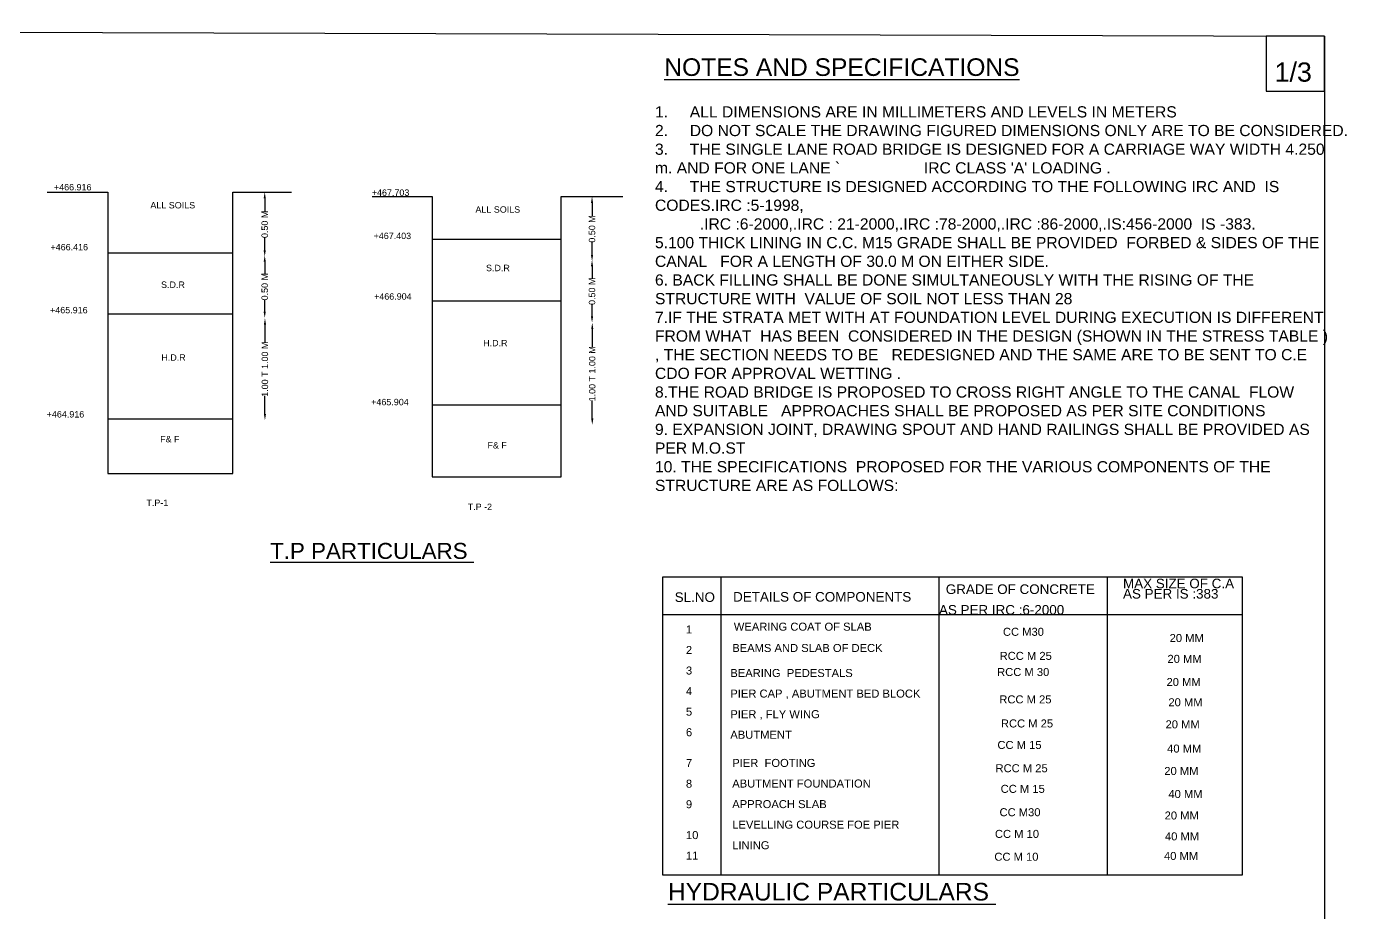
# Model space of a CAD drawing. Header units: millimetres. Extents: x 5124 to 2385548, y 2311 to 44314889.
# Drawn here: x 2381424 to 2385548, y 44312121 to 44314889 of the extents above; entities that cross this region are included whole.
import ezdxf

# ---------------------------------------------------------------- set-up
doc = ezdxf.new("R2010")
doc.units = ezdxf.units.MM
doc.header["$MEASUREMENT"] = 0
for name, color, linetype in [('DIMENSIONS', 7, 'Continuous'), ('DRAWING', 2, 'Continuous'), ('TEXT', 7, 'Continuous'), ('text1', 7, 'Continuous')]:
    doc.layers.add(name, color=color, linetype=linetype)
doc.styles.get("Standard").update_dxf_attribs({"font": 'arial.ttf', "height": 20})
doc.dimstyles.get("Standard").update_dxf_attribs({"dimtxt": 25, "dimasz": 20, "dimexe": 0.18, "dimexo": 0.0625, "dimgap": 0.09, "dimtad": 0, "dimdec": 0, "dimzin": 0, "dimdsep": 46, "dimtxsty": 'Standard', "dimcen": 0.09, "dimse1": 1, "dimse2": 1, "dimadec": 0, "dimazin": 0, "dimtfac": 1, "dimtdec": 0, "dimtofl": 0, "dimtmove": 0, "dimatfit": 3, "dimfxl": 1, "dimtolj": 1, "dimtzin": 0, "dimarcsym": 0})

# ---------------------------------------------------------------- blocks, each defined once
blk = doc.blocks.new('*D77')
at = {"layer": 'Defpoints', "color": 0, "transparency": 16777216}
for p in [(2382187, 44314371.6), (2382168.6, 44314169.3), (2382187, 44314169.3)]:
    blk.add_point(p, dxfattribs=at)
at = {"layer": 'DIMENSIONS', "color": 0, "lineweight": -2, "transparency": 16777216}
for p, q in [((2382168.6, 44314351.6), (2382168.6, 44314311.6)), ((2382168.6, 44314189.3), (2382168.6, 44314229.3))]:
    blk.add_line(p, q, dxfattribs=at)
at = {"layer": 'DIMENSIONS', "color": 0, "transparency": 16777216}
for points in [[(2382165.2, 44314351.6), (2382171.9, 44314351.6), (2382168.6, 44314371.6)], [(2382165.2, 44314189.3), (2382171.9, 44314189.3), (2382168.6, 44314169.3)]]:
    blk.add_solid(points, dxfattribs=at)
at = {"layer": 'DIMENSIONS', "color": 0, "transparency": 16777216, "insert": (2382168.6, 44314270.5), "char_height": 20, "attachment_point": 5, "rotation": 90}
blk.add_mtext('\\A1;0.50 M', dxfattribs=at)
blk = doc.blocks.new('*D78')
at = {"layer": 'Defpoints', "color": 0, "transparency": 16777216}
for p in [(2382169.3, 44314174), (2382168.6, 44313977.7), (2382169.3, 44313977.7)]:
    blk.add_point(p, dxfattribs=at)
at = {"layer": 'DIMENSIONS', "color": 0, "lineweight": -2, "transparency": 16777216}
for p, q in [((2382168.6, 44314154), (2382168.6, 44314117)), ((2382168.6, 44313997.7), (2382168.6, 44314034.7))]:
    blk.add_line(p, q, dxfattribs=at)
at = {"layer": 'DIMENSIONS', "color": 0, "transparency": 16777216}
for points in [[(2382165.2, 44314154), (2382171.9, 44314154), (2382168.6, 44314174)], [(2382165.2, 44313997.7), (2382171.9, 44313997.7), (2382168.6, 44313977.7)]]:
    blk.add_solid(points, dxfattribs=at)
at = {"layer": 'DIMENSIONS', "color": 0, "transparency": 16777216, "insert": (2382168.6, 44314075.8), "char_height": 20, "attachment_point": 5, "rotation": 90}
blk.add_mtext('\\A1;0.50 M', dxfattribs=at)
blk = doc.blocks.new('*D79')
at = {"layer": 'Defpoints', "color": 0, "transparency": 16777216}
for p in [(2382169.3, 44313977.7), (2382169.3, 44313658.5), (2382169.3, 44313658.5)]:
    blk.add_point(p, dxfattribs=at)
at = {"layer": 'DIMENSIONS', "color": 0, "lineweight": -2, "transparency": 16777216}
for p, q in [((2382169.3, 44313957.7), (2382169.3, 44313901.8)), ((2382169.3, 44313678.5), (2382169.3, 44313734.4))]:
    blk.add_line(p, q, dxfattribs=at)
at = {"layer": 'DIMENSIONS', "color": 0, "transparency": 16777216}
for points in [[(2382166, 44313957.7), (2382172.7, 44313957.7), (2382169.3, 44313977.7)], [(2382166, 44313678.5), (2382172.7, 44313678.5), (2382169.3, 44313658.5)]]:
    blk.add_solid(points, dxfattribs=at)
at = {"layer": 'DIMENSIONS', "color": 0, "transparency": 16777216, "insert": (2382169.3, 44313818.1), "char_height": 20, "attachment_point": 5, "rotation": 90}
blk.add_mtext('\\A1;1.00 T 1.00 M', dxfattribs=at)
blk = doc.blocks.new('*D82')
at = {"layer": 'Defpoints', "color": 0, "transparency": 16777216}
for p in [(2383209.5, 44314357.3), (2383191.1, 44314155), (2383209.5, 44314155)]:
    blk.add_point(p, dxfattribs=at)
at = {"layer": 'DIMENSIONS', "color": 0, "lineweight": -2, "transparency": 16777216}
for p, q in [((2383191.1, 44314337.3), (2383191.1, 44314297.3)), ((2383191.1, 44314175), (2383191.1, 44314215))]:
    blk.add_line(p, q, dxfattribs=at)
at = {"layer": 'DIMENSIONS', "color": 0, "transparency": 16777216}
for points in [[(2383187.7, 44314337.3), (2383194.4, 44314337.3), (2383191.1, 44314357.3)], [(2383187.7, 44314175), (2383194.4, 44314175), (2383191.1, 44314155)]]:
    blk.add_solid(points, dxfattribs=at)
at = {"layer": 'DIMENSIONS', "color": 0, "transparency": 16777216, "insert": (2383191.1, 44314256.1), "char_height": 20, "attachment_point": 5, "rotation": 90}
blk.add_mtext('\\A1;0.50 M', dxfattribs=at)
blk = doc.blocks.new('*D80')
at = {"layer": 'Defpoints', "color": 0, "transparency": 16777216}
for p in [(2383191.8, 44314159.7), (2383191.1, 44313963.4), (2383191.8, 44313963.4)]:
    blk.add_point(p, dxfattribs=at)
at = {"layer": 'DIMENSIONS', "color": 0, "lineweight": -2, "transparency": 16777216}
for p, q in [((2383191.1, 44314139.7), (2383191.1, 44314102.7)), ((2383191.1, 44313983.4), (2383191.1, 44314020.4))]:
    blk.add_line(p, q, dxfattribs=at)
at = {"layer": 'DIMENSIONS', "color": 0, "transparency": 16777216}
for points in [[(2383187.7, 44314139.7), (2383194.4, 44314139.7), (2383191.1, 44314159.7)], [(2383187.7, 44313983.4), (2383194.4, 44313983.4), (2383191.1, 44313963.4)]]:
    blk.add_solid(points, dxfattribs=at)
at = {"layer": 'DIMENSIONS', "color": 0, "transparency": 16777216, "insert": (2383191.1, 44314061.5), "char_height": 20, "attachment_point": 5, "rotation": 90}
blk.add_mtext('\\A1;0.50 M', dxfattribs=at)
blk = doc.blocks.new('*D81')
at = {"layer": 'Defpoints', "color": 0, "transparency": 16777216}
for p in [(2383191.8, 44313963.4), (2383191.8, 44313644.2), (2383191.8, 44313644.2)]:
    blk.add_point(p, dxfattribs=at)
at = {"layer": 'DIMENSIONS', "color": 0, "lineweight": -2, "transparency": 16777216}
for p, q in [((2383191.8, 44313943.4), (2383191.8, 44313887.5)), ((2383191.8, 44313664.2), (2383191.8, 44313720.1))]:
    blk.add_line(p, q, dxfattribs=at)
at = {"layer": 'DIMENSIONS', "color": 0, "transparency": 16777216}
for points in [[(2383188.5, 44313943.4), (2383195.2, 44313943.4), (2383191.8, 44313963.4)], [(2383188.5, 44313664.2), (2383195.2, 44313664.2), (2383191.8, 44313644.2)]]:
    blk.add_solid(points, dxfattribs=at)
at = {"layer": 'DIMENSIONS', "color": 0, "transparency": 16777216, "insert": (2383191.8, 44313803.8), "char_height": 20, "attachment_point": 5, "rotation": 90}
blk.add_mtext('\\A1;1.00 T 1.00 M', dxfattribs=at)

msp = doc.modelspace()

# ---------------------------------------------------------------- linework, layer by layer
at = {"layer": 'DIMENSIONS', "color": 0}
for points in [[(2385479.1, 44314858.4), (2385296.5, 44314858.4), (2385296.5, 44314687.1), (2385479.1, 44314687.1)], [(2383411.9, 44313169.4), (2385221.6, 44313169.4), (2385221.6, 44312237.4), (2383411.9, 44312237.4)]]:
    msp.add_lwpolyline(points, close=True, dxfattribs=at)
for points in [[(2383593.6, 44313169.4), (2383593.6, 44312237.4)], [(2384274.8, 44313169.4), (2384274.8, 44312237.4)], [(2384800.2, 44313169.4), (2384800.2, 44312237.4)], [(2383411.9, 44313051.4), (2385221.6, 44313051.4)]]:
    msp.add_lwpolyline(points, dxfattribs=at)
at = {"layer": 'DRAWING', "color": 0}
msp.add_lwpolyline([(2375415.1, 44314888.9), (2385479.1, 44314858.4), (2385479.1, 44308548.7), (2375415.1, 44308579.2)], close=True, dxfattribs=at)
for points in [[(2381488.8, 44314371.6), (2381678.6, 44314371.6), (2381678.6, 44313492.5), (2382069.2, 44313492.5), (2382069.2, 44314371.6), (2382252.4, 44314371.6)], [(2382503.8, 44314357.3), (2382691.7, 44314357.3), (2382691.7, 44313481.6), (2383094.4, 44313481.6), (2383094.4, 44314357.3), (2383287.8, 44314357.3)], [(2382691.7, 44314224), (2383094.4, 44314224)], [(2381678.6, 44314182), (2382069.2, 44314182)], [(2382691.7, 44314031.7), (2383094.4, 44314031.7)], [(2381678.6, 44313991.3), (2382069.2, 44313991.3)], [(2382691.7, 44313706.5), (2383094.4, 44313706.5)], [(2381678.6, 44313662.8), (2382069.2, 44313662.8)]]:
    msp.add_lwpolyline(points, dxfattribs=at)

# ---------------------------------------------------------------- texts
at = {"layer": 'DIMENSIONS', "color": 0}
for s, height, p in [('1/3', 60, (2385323.3, 44314716.3)), ('GRADE OF CONCRETE ', 30, (2384296.1, 44313115.9)), ('MAX SIZE OF C.A ', 30, (2384849.8, 44313133.7)), ('SL.NO ', 30, (2383449.3, 44313091.1)), ('DETAILS OF COMPONENTS ', 30, (2383631.8, 44313092.1)), ('AS PER IS :383 ', 30, (2384849.8, 44313101.6)), ('AS PER IRC :6-2000', 30, (2384274.8, 44313051.4)), ('WEARING COAT OF SLAB ', 25, (2383634, 44313001.3)), ('1 ', 25, (2383484.4, 44312992.9)), ('CC M30', 25, (2384474.7, 44312985.3)), ('20 MM', 25, (2384995.5, 44312965.9)), ('2 ', 25, (2383484.4, 44312928.6)), ('BEAMS AND SLAB OF DECK', 25, (2383629.1, 44312934.8)), ('RCC M 25', 25, (2384464.4, 44312910.1)), ('20 MM', 25, (2384988.7, 44312900.8)), ('3 ', 25, (2383484.4, 44312864.3)), ('BEARING  PEDESTALS ', 25, (2383623.1, 44312856.6)), ('RCC M 30', 25, (2384456.5, 44312859.7)), ('4 ', 25, (2383484.4, 44312800.1)), ('PIER CAP , ABUTMENT BED BLOCK ', 25, (2383623.1, 44312792.3)), ('20 MM', 25, (2384985.7, 44312828.4)), ('RCC M 25', 25, (2384463.4, 44312774.2)), ('20 MM', 25, (2384991.6, 44312765.2)), ('5 ', 25, (2383484.4, 44312735.8)), ('PIER , FLY WING ', 25, (2383623.1, 44312728)), ('6 ', 25, (2383484.4, 44312671.6)), ('RCC M 25', 25, (2384468.4, 44312699)), ('20 MM', 25, (2384982.7, 44312696.2)), ('ABUTMENT  ', 25, (2383623.1, 44312663.8)), ('CC M 15', 25, (2384457.5, 44312631.8)), ('40 MM', 25, (2384987.7, 44312620.6)), ('7 ', 25, (2383484.4, 44312575.2)), ('PIER  FOOTING  ', 25, (2383629.1, 44312575.7)), ('RCC M 25', 25, (2384451.5, 44312559.1)), ('20 MM', 25, (2384978.8, 44312550.6)), ('8 ', 25, (2383484.4, 44312510.9)), ('ABUTMENT FOUNDATION ', 25, (2383629.1, 44312511.4)), ('CC M 15', 25, (2384467.6, 44312494.7)), ('40 MM', 25, (2384991.6, 44312478.6)), ('9', 25, (2383484.4, 44312446.7)), ('APPROACH SLAB ', 25, (2383629.1, 44312447.1)), ('CC M30', 25, (2384464, 44312421.7)), ('LEVELLING COURSE FOE PIER ', 25, (2383629.1, 44312382.9)), ('20 MM', 25, (2384979.8, 44312411.5)), ('10', 25, (2383484.4, 44312350.3)), ('CC M 10', 25, (2384449.7, 44312354)), ('40 MM', 25, (2384980.8, 44312346.3)), ('LINING ', 25, (2383629.1, 44312318.6)), ('11 ', 25, (2383484.4, 44312286)), ('CC M 10', 25, (2384447.9, 44312282.7)), ('40 MM', 25, (2384977.8, 44312285.2))]:
    msp.add_text(s, height=height, dxfattribs=at).set_placement(p)
at = {"layer": 'TEXT', "color": 0}
for s, height, p in [('+466.916', 20, (2381510.1, 44314376.6)), ('ALL SOILS ', 20, (2381811.4, 44314320.3)), ('+467.703', 20, (2382503, 44314359.6)), ('ALL SOILS ', 20, (2382826.8, 44314307)), ('+467.403', 20, (2382508.6, 44314224.5)), ('+466.416', 20, (2381499.3, 44314189.4)), ('S.D.R ', 20, (2382859.9, 44314124.3)), ('S.D.R ', 20, (2381844.7, 44314072.1)), ('+466.904', 20, (2382510.2, 44314035.3)), ('+465.916', 20, (2381498, 44313992.7)), ('H.D.R ', 20, (2382851, 44313889.8)), ('H.D.R ', 20, (2381845.7, 44313844.5)), ('+465.904', 20, (2382501.1, 44313705.5)), ('+464.916', 20, (2381487.5, 44313667.2)), ('F& F ', 20, (2381841.9, 44313589.7)), ('F& F ', 20, (2382864.4, 44313570.4)), ('T.P-1 ', 20, (2381799, 44313390.9)), ('T.P -2', 20, (2382802.7, 44313378.3)), ('%%UT.P PARTICULARS ', 50, (2382185.3, 44313225.5))]:
    msp.add_text(s, height=height, dxfattribs=at).set_placement(p)
at = {"layer": 'text1', "color": 0}
for s, p in [('%%UNOTES AND SPECIFICATIONS', (2383416.8, 44314734.2)), ('%%UHYDRAULIC PARTICULARS ', (2383428, 44312158.5))]:
    msp.add_text(s, height=55, dxfattribs=at).set_placement(p)
at = {"layer": 'text1', "color": 0, "insert": (2383387.7, 44314639.5), "char_height": 35, "width": 2098.095, "attachment_point": 1}
msp.add_mtext("1.     ALL DIMENSIONS ARE IN MILLIMETERS AND LEVELS IN METERS  \\P2.     DO NOT SCALE THE DRAWING FIGURED DIMENSIONS ONLY ARE TO BE CONSIDERED. \\P3.     THE SINGLE LANE ROAD BRIDGE IS DESIGNED FOR A CARRIAGE WAY WIDTH 4.250 m. AND FOR ONE LANE `         ^IIRC CLASS 'A' LOADING . \\P4.     THE STRUCTURE IS DESIGNED ACCORDING TO THE FOLLOWING IRC AND  IS CODES.IRC :5-1998,\\P^I.IRC :6-2000,.IRC : 21-2000,.IRC :78-2000,.IRC :86-2000,.IS:456-2000  IS -383. \\P5.100 THICK LINING IN C.C. M15 GRADE SHALL BE PROVIDED  FORBED & SIDES OF THE CANAL   FOR A LENGTH OF 30.0 M ON EITHER SIDE. \\P6. BACK FILLING SHALL BE DONE SIMULTANEOUSLY WITH THE RISING OF THE STRUCTURE WITH  VALUE OF SOIL NOT LESS THAN 28  \\P7.IF THE STRATA MET WITH AT FOUNDATION LEVEL DURING EXECUTION IS DIFFERENT FROM WHAT  HAS BEEN  CONSIDERED IN THE DESIGN (SHOWN IN THE STRESS TABLE ) , THE SECTION NEEDS TO BE   REDESIGNED AND THE SAME ARE TO BE SENT TO C.E CDO FOR APPROVAL WETTING . \\P8.THE ROAD BRIDGE IS PROPOSED TO CROSS RIGHT ANGLE TO THE CANAL  FLOW  AND SUITABLE   APPROACHES SHALL BE PROPOSED AS PER SITE CONDITIONS \\P9. EXPANSION JOINT, DRAWING SPOUT AND HAND RAILINGS SHALL BE PROVIDED AS PER M.O.ST  \\P10. THE SPECIFICATIONS  PROPOSED FOR THE VARIOUS COMPONENTS OF THE STRUCTURE ARE AS FOLLOWS:", dxfattribs=at)

# ---------------------------------------------------------------- dimensions: what is measured, and where the dimension line sits
at = {"layer": 'DIMENSIONS', "color": 0}
for base, p1, p2, text, picture, middle in [((2382168.6, 44314169.3), (2382187, 44314371.6), (2382187, 44314169.3), '0.50 M', '*D77', (2382168.6, 44314270.5)), ((2383191.1, 44314155), (2383209.5, 44314357.3), (2383209.5, 44314155), '0.50 M', '*D82', (2383191.1, 44314256.1)), ((2382168.6, 44313977.7), (2382169.3, 44314174), (2382169.3, 44313977.7), '0.50 M', '*D78', (2382168.6, 44314075.8)), ((2383191.1, 44313963.4), (2383191.8, 44314159.7), (2383191.8, 44313963.4), '0.50 M', '*D80', (2383191.1, 44314061.5)), ((2382169.3, 44313658.5), (2382169.3, 44313977.7), (2382169.3, 44313658.5), '1.00 T 1.00 M', '*D79', (2382169.3, 44313818.1)), ((2383191.8, 44313644.2), (2383191.8, 44313963.4), (2383191.8, 44313644.2), '1.00 T 1.00 M', '*D81', (2383191.8, 44313803.8))]:
    dim = msp.add_linear_dim(base=base, p1=p1, p2=p2, angle=90, text=text, dimstyle='Standard', dxfattribs=at)
    dim.commit()
    dim.dimension.update_dxf_attribs({"geometry": picture, "text_midpoint": middle})

doc.saveas('drawing.dxf')
